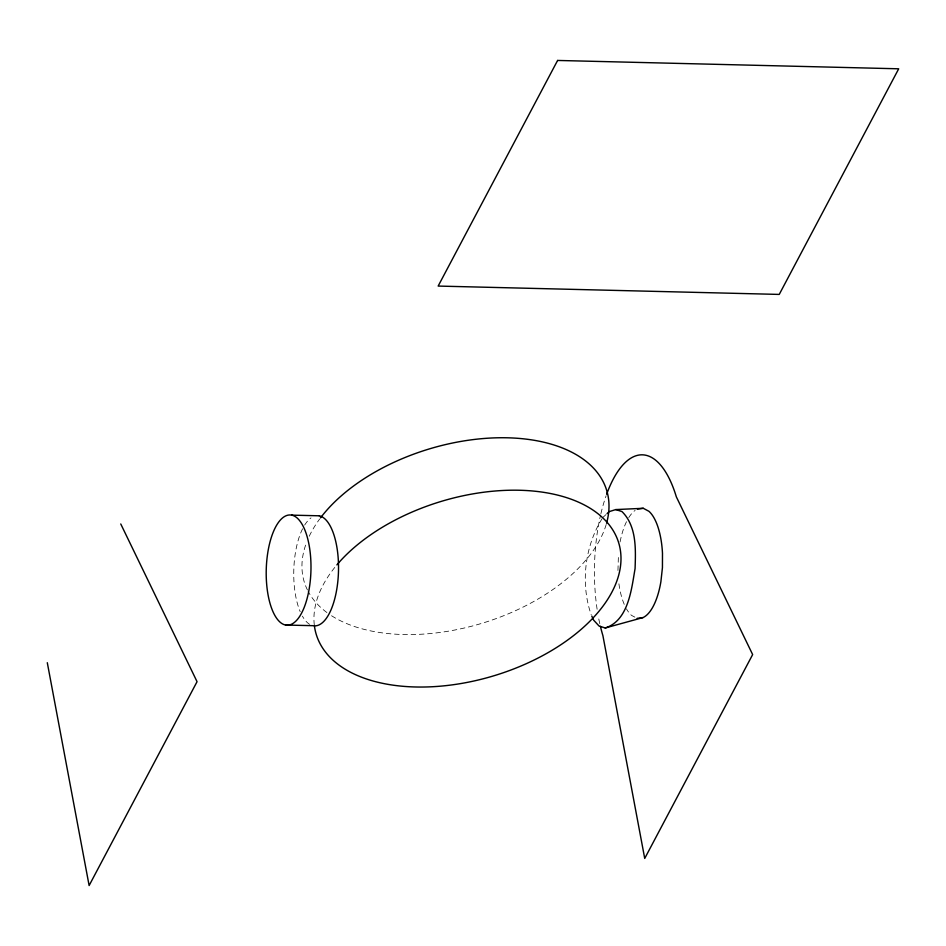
<?xml version="1.0" encoding="UTF-8"?>
<svg xmlns="http://www.w3.org/2000/svg" width="946" height="946" viewBox="0 0 946 946"><rect width="100%" height="100%" fill="white"/><g stroke="black" fill="none" stroke-linecap="round" stroke-linejoin="round"><path stroke-width="0.71" stroke-dasharray="4.73 3.55" d="M617.951 570.509L618.448 554.77M602.034 518.739C584.675 546.646 580.395 583.706 591.191 614.746M602.779 517.557L606.008 514.589M634.872 617.147L631.49 615.361A54.596 22.101 -88.6 0 1 626.429 608.822M606.209 524.474A157.994 91.076 -16.8 0 1 487.178 621.664A157.994 91.076 -16.8 0 1 329.385 614.309M326.914 612.547A157.994 91.076 -16.8 0 1 308.1 591.262M307.45 589.997A157.994 91.076 -16.8 0 1 306.469 542.732M309.224 536.264A157.994 91.076 -16.8 0 1 319.665 519.011M302.59 528.779A55.542 22.491 -88.6 0 0 293.946 566.347A54.821 22.196 -88.6 0 0 300.201 611.672M304.671 525.054A55.542 22.491 -88.6 0 1 311.009 517.888M309.649 624.348A54.821 22.196 -88.6 0 1 302.401 616.142M624.242 604.352A54.596 22.101 -88.6 0 1 618.495 580.383M620.079 541.928A55.932 22.645 -88.6 0 1 626.666 521.364M628.759 517.616A55.932 22.645 -88.6 0 1 635.121 510.414M314.297 624.987A157.994 91.076 -16.8 0 1 335.972 565.968M599.776 623.615A111.427 45.112 -88.6 0 1 598.321 616.496M597.115 609.271A111.427 45.112 -88.6 0 1 600.568 515.109M600.899 513.666A111.427 45.112 -88.6 0 1 606.138 495.68"/><path stroke-width="1.42" d="M607.084 513.595L609.236 511.62L615.775 509.575L643.292 508.298L648.932 511.301A54.596 22.101 -88.6 0 1 662.484 553.256L662.437 567.647L660.887 581.743A55.932 22.645 -88.6 0 1 642.996 617.584L605.204 627.978L599.019 625.992L593.615 620.103L591.794 616.083M605.204 627.978C628.511 620.623 631.467 589.169 635.073 568.652C635.724 549.39 636.812 526.142 621.96 511.561L615.775 509.575M637.427 509.054L643.292 508.298M637.131 618.353L642.996 617.596M319.169 515.783A54.821 22.196 -88.6 0 1 338.325 575.144A55.542 22.491 -88.6 0 1 313.091 625.684L285.562 625.034A54.821 22.196 -88.6 0 1 266.405 565.673A55.542 22.491 -88.6 0 1 291.64 515.144L319.169 515.795M120.757 523.966L197.052 681.688L89.125 885.551L47.3 662.697M320.493 517.911A157.994 91.076 -16.8 0 1 506.299 437.773A157.994 91.076 -16.8 0 1 606.563 523.209M285.562 625.01A55.542 22.491 -88.6 0 0 310.785 574.47A54.821 22.196 -88.6 0 0 291.64 515.109M336.882 564.88A157.994 91.076 -16.8 0 1 584.309 504.951A157.994 91.076 -16.8 0 1 526.508 663.584A157.994 91.076 -16.8 0 1 314.474 626.382M606.634 494.285A111.427 45.112 -88.6 0 1 676.343 496.851L752.649 654.573L644.723 858.436L602.898 635.594A111.427 45.112 -88.6 0 1 600.414 626.382M557.608 60.449L438.152 286.07L779.244 294.419L898.7 68.798L557.608 60.449"/></g></svg>
